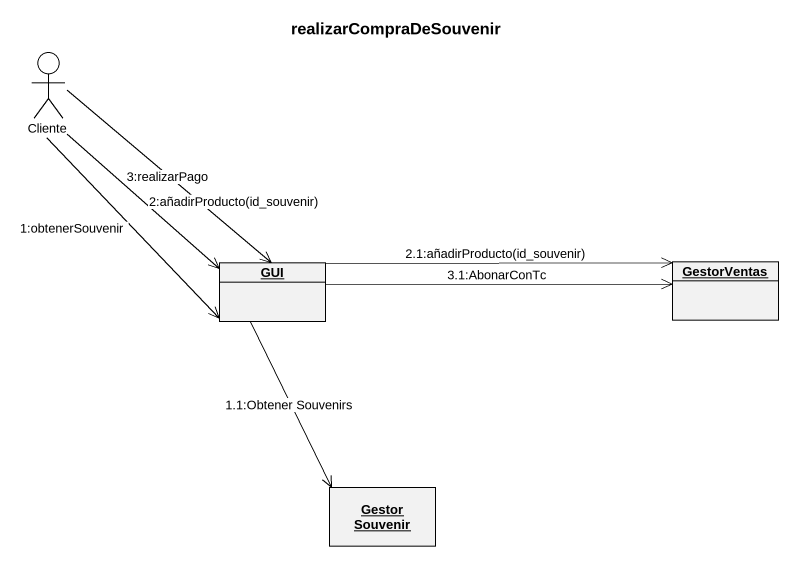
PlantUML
@startuml
title realizarCompraDeSouvenir
allowmixing
hide circle
hide empty members
actor Cliente
object GUI
object GestorVentas
object "Gestor Souvenir" as Gestor_Souvenir
Cliente --> GUI : 1:obtenerSouvenir
Cliente --> GUI : 2:añadirProducto(id_souvenir)
Cliente --> GUI : 3:realizarPago
GUI -right-> GestorVentas : 2.1:añadirProducto(id_souvenir)
GUI -right-> GestorVentas : 3.1:AbonarConTc
GUI --> Gestor_Souvenir : 1.1:Obtener Souvenirs
@enduml
